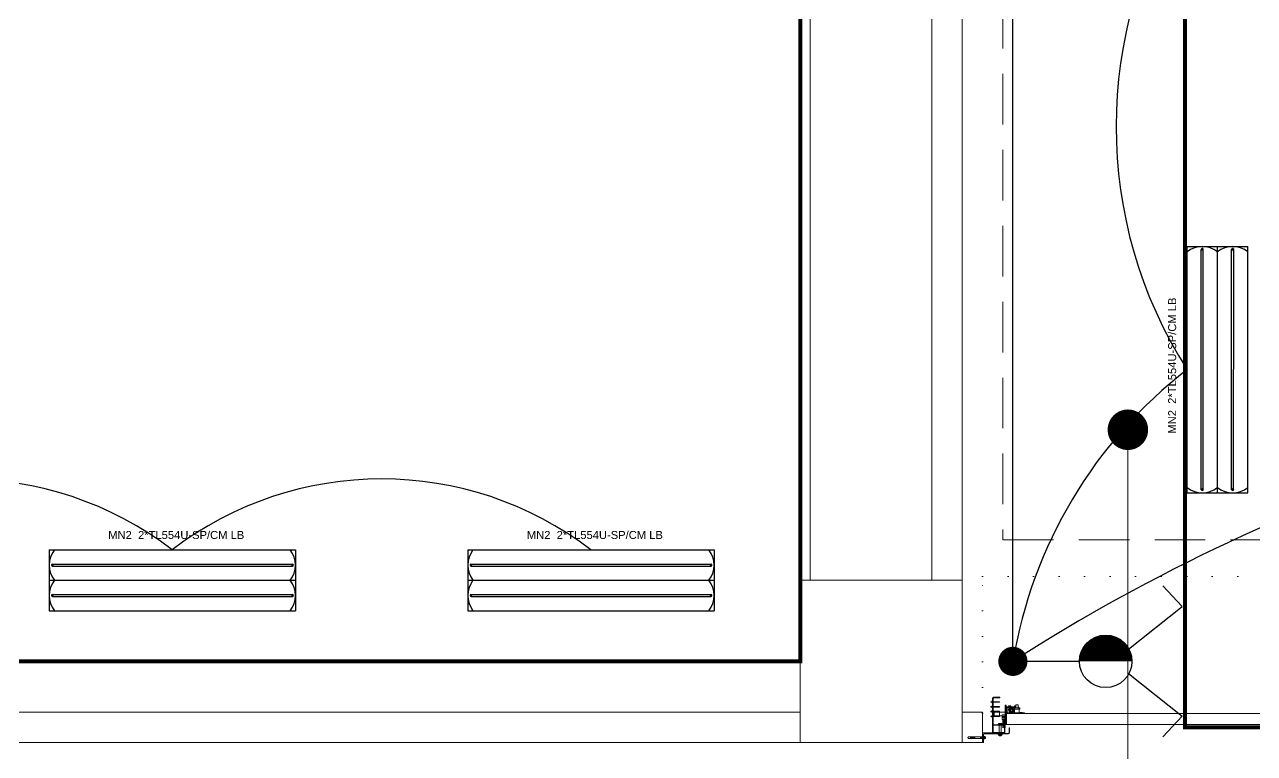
# Model space of a CAD drawing. Header units: metres. Extents: x -13316 to 152404, y -3899 to 30226.
# Drawn here: x 67177 to 67784, y 1115 to 1474 of the extents above; entities that cross this region are included whole.
import ezdxf
from ezdxf.xclip import XClip

# ---------------------------------------------------------------- set-up
doc = ezdxf.new("R2010")
doc.units = ezdxf.units.M
doc.header["$LTSCALE"] = 100
doc.header["$MEASUREMENT"] = 0
doc.header["$XCLIPFRAME"] = 0
doc.linetypes.add('DOT2', pattern=[0.125, 0, -0.125])
doc.linetypes.add('HIDDEN', pattern=[0.375, 0.25, -0.125])
doc.layers.get('0').update_dxf_attribs({"color": 9, "lineweight": 9})
for name, color, linetype, lineweight in [('00', 9, 'Continuous', 9), ('01', 9, 'Continuous', 9), ('05', 9, 'Continuous', 9), ('06D', 9, 'Continuous', 9), ('10', 9, 'Continuous', 9), ('20', 9, 'DOT2', 9), ('21_mahal200', 9, 'Continuous', 9), ('E-2x54 W SIVAÜSTÜ FLUORESAN YÜKSEK TAVAN ARMATÜRÜ', 7, 'Continuous', 30), ('E-KABLO', 7, 'Continuous', 30), ('E-KOMÜTATÖR ANAHTAR (ETANŞ)', 7, 'Continuous', 30)]:
    doc.layers.add(name, color=color, linetype=linetype, lineweight=lineweight)
doc.styles.add('Arial', font='arial.ttf', dxfattribs={"height": 2.5})
doc.styles.add('MuuM_TEXT-STANDART', font='ARIALN.TTF')
doc.dimstyles.new('MuuM_DIM200', dxfattribs={"dimscale": 20, "dimtxt": 2, "dimasz": 1, "dimexe": 1, "dimexo": 1, "dimgap": 1, "dimtad": 1, "dimdec": 1, "dimrnd": 0.5, "dimdsep": 46, "dimtxsty": 'MuuM_TEXT-STANDART', "dimblk": 'ARCHTICK', "dimcen": 0, "dimdle": 0.15, "dimclrd": 256, "dimclre": 256, "dimclrt": 256, "dimadec": 0, "dimazin": 0, "dimtfac": 5, "dimtdec": 1, "dimtix": 1, "dimtmove": 2, "dimatfit": 3, "dimldrblk": 'DOT', "dimfxl": 3, "dimfxlon": 1, "dimtolj": 1, "dimlwd": -1, "dimlwe": -1, "dimarcsym": 0})

# ---------------------------------------------------------------- blocks, each defined once
blk = doc.blocks.new('2x54 W SIVAÜSTÜ FLUORESAN YÜKSEK TAVAN ARMATÜRÜ')
at = {"layer": 'E-2x54 W SIVAÜSTÜ FLUORESAN YÜKSEK TAVAN ARMATÜRÜ', "color": 4}
for p, q in [((-60.8, 15), (-60.8, -15)), ((-60.8, 15), (60.8, 15)), ((60.8, 15), (60.8, 0)), ((-60, 0), (-15, 0)), ((15, 0), (60, 0)), ((60.8, 0), (60.8, -15)), ((-60.8, -15), (60.8, -15))]:
    blk.add_line(p, q, dxfattribs=at)
at = {"layer": 'E-2x54 W SIVAÜSTÜ FLUORESAN YÜKSEK TAVAN ARMATÜRÜ', "color": 7}
for p, q in [((-59.27, 8.01), (59.32, 8.01)), ((-59.16, 7.01), (59.44, 7)), ((-60.8, 0), (60.8, 0)), ((-59.27, -6.99), (59.32, -6.99)), ((-59.16, -7.99), (59.44, -8))]:
    blk.add_line(p, q, dxfattribs=at)
for centre in [(-59.23, 7.63), (-59.23, 7.33), (59.36, 7.63), (59.36, 7.33), (-59.23, -7.37), (-59.23, -7.67), (59.36, -7.37), (59.36, -7.67)]:
    blk.add_circle(centre, 0.11, dxfattribs=at)
for centre, radius, start, end in [((-48.66, 7.5), 12.14, 141.85995, 218.14005), ((48.66, 7.5), 12.14, 321.85995, 38.14005), ((-59.12, 7.51), 0.515, 106.86737, 266.76121), ((-59.32, 7.49), 0.519, 289.2244, 84.40418), ((59.47, 7.51), 0.515, 106.86737, 266.76121), ((59.27, 7.49), 0.519, 289.2244, 84.40418), ((-48.66, -7.5), 12.14, 141.85995, 218.14005), ((48.66, -7.5), 12.14, 321.85995, 38.14005), ((-59.12, -7.49), 0.515, 106.86737, 266.76121), ((-59.32, -7.51), 0.519, 289.2244, 84.40418), ((59.47, -7.49), 0.515, 106.86737, 266.76121), ((59.27, -7.51), 0.519, 289.2244, 84.40418)]:
    blk.add_arc(centre, radius, start, end, dxfattribs=at)
at = {"layer": 'E-2x54 W SIVAÜSTÜ FLUORESAN YÜKSEK TAVAN ARMATÜRÜ', "color": 7, "style": 'Arial'}
blk.add_text('MN2  2*TL554U-SP/CM LB', height=3.9508, dxfattribs=at).set_placement((-31.61, 20.4))
blk = doc.blocks.new('100_KOMÜTATÖR ANAHTAR (ETANŞ)')
at = {"layer": 'E-KOMÜTATÖR ANAHTAR (ETANŞ)', "color": 4}
for p, q in [((-1.695, 5.222), (-2.326, 4.622)), ((-0.372, 3.563), (-1.695, 5.222)), ((0.372, 3.563), (1.695, 5.222)), ((1.695, 5.222), (2.326, 4.622)), ((0, 2.053), (0, 0))]:
    blk.add_line(p, q, dxfattribs=at)
at = {"layer": 'E-KOMÜTATÖR ANAHTAR (ETANŞ)', "color": 4, "const_width": 0.81}
blk.add_lwpolyline([(0, 3.268, 0.414214), (-0.405, 2.863, 0.414214), (0, 2.458, 0.414214)], format="xyb", dxfattribs=at)
at = {"layer": 'E-KOMÜTATÖR ANAHTAR (ETANŞ)', "color": 4}
blk.add_circle((0, 2.863), 0.81, dxfattribs=at)
blk = doc.blocks.new('p-kolon_80x80')
blk.add_lwpolyline([(-40, -40), (40, -40), (40, 40), (-40, 40)], close=True)
blk = doc.blocks.new('1.bod.mimari.elk')
at = {"layer": '01'}
blk.add_blockref('p-kolon_80x80', (11280, -7790), dxfattribs=at)
blk = doc.blocks.new('p-işyeri')
at = {"color": 0, "const_width": 2}
blk.add_lwpolyline([(200, 0), (200, 700), (-200, 700), (-200, 0)], close=True, dxfattribs=at)
blk = doc.blocks.new('p-birim')
blk.add_lwpolyline([(0, 0), (1, 0), (1, 1), (0, 1)], close=True)
blk = doc.blocks.new('p-seksiyoonel kapı profil')
for p, q in [((-6.58, 4.13), (-6.82, 4.13)), ((-6.82, -13.02), (-6.82, 4.13)), ((-6.58, -13.02), (-6.58, 4.13)), ((-6.34, 4.37), (-6.34, 4.6)), ((-6.34, 4.6), (1.04, 4.6)), ((-6.34, 4.37), (1.04, 4.37)), ((-1.83, 1.61), (-1.83, -2.44)), ((-1.44, 1.27), (-1.8, 1.62)), ((-1.8, 1.62), (-1.8, -2.44)), ((-1.44, 1.27), (-1.44, -2.44)), ((-1.24, 1.18), (-1.24, -2.44)), ((-0.68, 1.62), (-1.04, 1.26)), ((-1.04, 1.26), (-1.04, -2.44)), ((-0.68, 1.62), (-0.68, -2.44)), ((-0.65, 1.61), (-0.65, -2.44)), ((0, 0), (33.85, 0)), ((0, 0), (0, 0)), ((1.04, 4.37), (1.04, 4.6)), ((1.27, 4.13), (1.51, 4.13)), ((1.27, 4.13), (1.27, 1.59)), ((1.51, 1.59), (1.27, 1.59)), ((1.51, 4.13), (1.51, 1.59)), ((-7.76, -4.16), (-7.76, -3.9)), ((-7.53, -3.9), (-7.76, -3.9)), ((-7.53, -4.16), (-7.76, -4.16)), ((-7.76, -4.19), (-7.76, -4.16)), ((-7.76, -4.19), (-7.08, -4.19)), ((-7.53, -3.9), (-6.84, -3.9)), ((-7.53, -4.16), (-7.53, -3.9)), ((-6.82, -4.16), (-7.53, -4.16)), ((-7.08, -3.39), (-6.84, -3.39)), ((-7.08, -3.63), (-7.08, -3.39)), ((-7.08, -3.63), (-7.08, -3.9)), ((-6.84, -3.63), (-7.08, -3.63)), ((-7.08, -4.16), (-7.08, -4.7)), ((-6.84, -4.7), (-7.08, -4.7)), ((-7.08, -5.76), (-6.84, -5.76)), ((-7.08, -5.99), (-7.08, -5.76)), ((-7.08, -5.99), (-7.08, -6.26)), ((-6.84, -5.99), (-7.08, -5.99)), ((-6.84, -3.63), (-6.84, -3.39)), ((-6.84, -3.63), (-6.84, -3.9)), ((-6.84, -4.7), (-6.84, -4.19)), ((-6.84, -5.99), (-6.84, -5.76)), ((-6.84, -5.99), (-6.84, -6.26)), ((-6.58, -3.93), (-3.51, -3.93)), ((-6.58, -4.16), (-3.51, -4.16)), ((-5.99, -4.68), (-6.04, -4.73)), ((-6.04, -5.53), (-6.04, -4.73)), ((-6.04, -5.67), (-6.04, -5.53)), ((-6.04, -5.67), (-5.99, -5.72)), ((-3.39, -4.25), (-5.99, -4.25)), ((-5.99, -6.14), (-5.99, -4.25)), ((-3.51, -3.93), (-3.51, -4.16)), ((-3.39, -6.14), (-3.39, -4.25)), ((-2.07, -4.37), (-3.39, -4.37)), ((-3.39, -6.03), (-0.6, -6.03)), ((-2.07, -2.52), (-2.07, -2.44)), ((-2.07, -2.44), (-0.59, -2.44)), ((-2.07, -2.52), (-0.59, -2.52)), ((-2.07, -4.85), (-2.07, -2.52)), ((-2.07, -4.85), (-0.59, -4.85)), ((-1.7, -3.58), (-1.71, -3.72)), ((-1.71, -3.64), (-1.68, -3.77)), ((-1.71, -3.72), (-1.68, -3.85)), ((-1.65, -3.45), (-1.7, -3.58)), ((-1.68, -3.77), (-1.61, -3.89)), ((-1.68, -3.85), (-1.61, -3.97)), ((-1.56, -3.34), (-1.65, -3.45)), ((-1.65, -3.84), (-1.44, -3.63)), ((-1.61, -3.89), (-1.51, -3.98)), ((-1.61, -3.97), (-1.51, -4.07)), ((-1.45, -3.26), (-1.56, -3.34)), ((-1.51, -3.98), (-1.38, -4.04)), ((-1.51, -4.07), (-1.38, -4.13)), ((-1.31, -3.22), (-1.45, -3.26)), ((-1.44, -3.26), (-1.44, -3.63)), ((-1.38, -4.04), (-1.24, -4.07)), ((-1.38, -4.13), (-1.24, -4.15)), ((-1.17, -3.22), (-1.31, -3.22)), ((-1.24, -3.22), (-1.24, -3.55)), ((-1.24, -4.07), (-1.1, -4.04)), ((-1.24, -4.15), (-1.1, -4.13)), ((-1.04, -3.26), (-1.17, -3.22)), ((-1.1, -4.04), (-0.97, -3.98)), ((-1.1, -4.13), (-0.97, -4.07)), ((-1.04, -3.26), (-1.04, -3.63)), ((-0.92, -3.34), (-1.04, -3.26)), ((-1.04, -3.63), (-0.83, -3.83)), ((-0.97, -3.98), (-0.87, -3.89)), ((-0.97, -4.07), (-0.87, -3.97)), ((-0.83, -3.45), (-0.92, -3.34)), ((-0.87, -3.89), (-0.8, -3.77)), ((-0.87, -3.97), (-0.8, -3.85)), ((-0.78, -3.58), (-0.83, -3.45)), ((-0.8, -3.77), (-0.77, -3.64)), ((-0.8, -3.85), (-0.77, -3.72)), ((-0.77, -3.72), (-0.78, -3.58)), ((-0.59, -0.62), (-0.65, -0.68)), ((-0.65, -1.69), (-0.59, -1.74)), ((-0.6, -5.77), (-0.6, -4.85)), ((-0.6, -6.03), (-0.6, -5.77)), ((-0.6, -5.79), (-0.59, -5.79)), ((-0.12, 0), (-0.59, 0)), ((-0.59, -2.01), (-0.59, 0)), ((-0.59, -2.01), (-0.12, -2.01)), ((-0.59, -2.01), (-0.59, -2.44)), ((-0.59, -2.44), (-0.59, -2.5)), ((-0.59, -2.44), (-0.12, -2.44)), ((-0.59, -2.52), (-0.59, -2.5)), ((-0.59, -2.5), (-0.21, -2.5)), ((-0.59, -3.19), (-0.59, -2.52)), ((-0.59, -4.85), (-0.59, -3.19)), ((-0.59, -3.19), (-0.47, -3.19)), ((-0.59, -4.85), (-0.47, -4.85)), ((-0.59, -4.85), (-0.59, -5.32)), ((-0.12, -5.32), (-0.59, -5.32)), ((-0.59, -9.63), (-0.59, -5.32)), ((-0.47, -3.19), (-0.41, -3.16)), ((-0.47, -4.85), (-0.47, -3.19)), ((-0.4, -4.84), (-0.47, -4.85)), ((-0.41, -3.16), (-0.35, -3.07)), ((-0.34, -4.84), (-0.4, -4.84)), ((-0.35, -3.07), (-0.3, -2.93)), ((-0.28, -4.83), (-0.34, -4.84)), ((-0.3, -2.93), (-0.25, -2.74)), ((-0.22, -4.83), (-0.28, -4.83)), ((-0.25, -2.74), (-0.21, -2.5)), ((-0.18, -4.82), (-0.22, -4.83)), ((-0.21, -2.5), (-0.17, -2.49)), ((-0.15, -4.81), (-0.18, -4.82)), ((-0.17, -2.49), (-0.14, -2.48)), ((-0.12, -4.8), (-0.15, -4.81)), ((-0.12, -5.79), (-0.15, -5.79)), ((-0.15, -5.82), (0.36, -5.82)), ((-0.14, -2.48), (-0.12, -2.46)), ((-0.12, -0.24), (-0.12, 0)), ((-0.12, -0.24), (0, -0.24)), ((-0.12, -5.32), (-0.12, -0.24)), ((-0.12, -2.46), (-0.12, -2.45)), ((-0.12, -4.78), (-0.12, -4.8)), ((-0.12, -5.32), (0, -5.32)), ((-0.12, -5.79), (-0.12, -5.32)), ((0.13, -5.79), (-0.12, -5.79)), ((0.36, -5.85), (-0.12, -5.85)), ((-0.12, -9.63), (-0.12, -5.85)), ((33.85, 0), (0, 0)), ((0, 0), (0, -0.36)), ((0, -0.36), (0, -0.52)), ((0, -0.52), (0, -0.58)), ((0, -0.58), (0, -0.6)), ((0, -0.6), (0, -0.87)), ((0, -0.87), (0, -0.89)), ((0, -0.89), (0, -0.95)), ((0, -0.95), (0, -1.53)), ((0, -1.53), (0, -1.64)), ((0, -1.64), (0, -2.06)), ((0, -2.06), (0, -2.19)), ((0, -2.19), (0, -2.29)), ((0, -2.29), (0, -2.71)), ((0, -2.71), (0, -3.13)), ((0, -3.13), (0, -3.23)), ((0, -3.23), (0, -3.36)), ((0, -3.36), (0, -4.47)), ((0, -4.47), (0, -4.53)), ((0, -4.53), (0, -4.55)), ((0, -4.55), (0, -4.81)), ((0, -4.81), (0, -4.83)), ((0, -4.83), (0, -4.89)), ((0, -4.89), (0, -5.06)), ((0, -5.06), (0, -5.41)), ((0, -5.41), (33.85, -5.41)), ((0.07, -5.85), (0.07, -5.9)), ((0.07, -5.9), (0.36, -5.9)), ((0.36, -5.92), (0.09, -5.92)), ((0.13, -5.79), (0.13, -5.41)), ((0.29, -5.79), (0.13, -5.79)), ((0.13, -5.79), (0.16, -5.79)), ((0.31, -5.79), (0.31, -5.41)), ((0.32, -5.79), (0.36, -5.79)), ((0.36, -5.79), (0.36, -5.41)), ((0.36, -8.39), (0.36, -5.79)), ((0.36, -5.79), (0.4, -5.79)), ((0.38, -5.41), (0.38, -5.46)), ((0.38, -5.46), (0.39, -5.53)), ((0.39, -5.53), (0.39, -5.61)), ((0.39, -5.61), (0.4, -5.7)), ((0.4, -5.7), (0.4, -5.79)), ((0.4, -8.39), (0.4, -5.79)), ((3.93, -5.79), (0.4, -5.79)), ((1.92, -5.98), (1.74, -6.09)), ((1.83, -6.16), (2.02, -6.05)), ((1.86, -6.16), (2.05, -6.05)), ((2.12, -5.91), (1.92, -5.98)), ((2.02, -6.05), (2.23, -5.99)), ((2.38, -5.94), (2.03, -6.18)), ((2.05, -6.05), (2.26, -5.99)), ((2.11, -6.18), (2.45, -5.94)), ((2.33, -5.87), (2.12, -5.91)), ((2.23, -5.99), (2.29, -5.98)), ((2.26, -5.99), (2.29, -5.98)), ((2.44, -5.86), (2.33, -5.87)), ((2.45, -5.94), (2.38, -5.94)), ((2.53, -5.87), (2.44, -5.86)), ((2.45, -5.94), (2.71, -6.05)), ((2.74, -5.9), (2.53, -5.87)), ((2.55, -5.97), (2.7, -5.99)), ((2.7, -5.99), (2.91, -6.05)), ((2.71, -6.05), (2.98, -6.18)), ((2.95, -5.97), (2.74, -5.9)), ((2.91, -6.05), (3.1, -6.16)), ((3.13, -6.08), (2.95, -5.97)), ((3.91, -5.46), (3.91, -5.41)), ((3.92, -5.53), (3.91, -5.46)), ((3.92, -5.61), (3.92, -5.53)), ((3.93, -5.7), (3.92, -5.61)), ((3.93, -5.79), (3.93, -5.7)), ((3.93, -8.39), (3.93, -5.79)), ((3.93, -5.79), (4.01, -5.79)), ((3.97, -5.79), (3.97, -7.56)), ((4.01, -5.79), (4.01, -5.41)), ((8.86, -5.79), (4.01, -5.79)), ((6.33, -7.56), (6.33, -5.79)), ((6.58, -5.82), (8.07, -5.82)), ((8.04, -5.85), (6.61, -5.85)), ((6.81, -5.85), (6.81, -5.9)), ((6.81, -5.9), (7.84, -5.9)), ((7.82, -5.92), (6.82, -5.92)), ((7.84, -5.9), (7.84, -5.85)), ((8.86, -5.79), (8.86, -5.41)), ((-7.76, -6.53), (-7.76, -6.26)), ((-7.53, -6.26), (-7.76, -6.26)), ((-7.53, -6.53), (-7.76, -6.53)), ((-7.76, -6.56), (-7.76, -6.53)), ((-7.76, -6.56), (-7.08, -6.56)), ((-7.76, -8.89), (-7.76, -8.62)), ((-7.53, -8.62), (-7.76, -8.62)), ((-7.53, -8.89), (-7.76, -8.89)), ((-7.76, -8.92), (-7.76, -8.89)), ((-7.76, -8.92), (-7.08, -8.92)), ((-7.76, -11.25), (-7.76, -10.99)), ((-7.53, -10.99), (-7.76, -10.99)), ((-7.53, -11.25), (-7.76, -11.25)), ((-7.76, -11.28), (-7.76, -11.25)), ((-7.76, -11.28), (-7.08, -11.28)), ((-7.53, -6.26), (-6.84, -6.26)), ((-7.53, -6.53), (-7.53, -6.26)), ((-6.82, -6.53), (-7.53, -6.53)), ((-7.53, -8.62), (-6.84, -8.62)), ((-7.53, -8.89), (-7.53, -8.62)), ((-6.82, -8.89), (-7.53, -8.89)), ((-7.53, -10.99), (-6.84, -10.99)), ((-7.53, -11.25), (-7.53, -10.99)), ((-6.82, -11.25), (-7.53, -11.25)), ((-7.08, -6.53), (-7.08, -7.06)), ((-6.84, -7.06), (-7.08, -7.06)), ((-7.08, -8.12), (-6.84, -8.12)), ((-7.08, -8.35), (-7.08, -8.12)), ((-7.08, -8.35), (-7.08, -8.62)), ((-6.84, -8.35), (-7.08, -8.35)), ((-7.08, -8.89), (-7.08, -9.42)), ((-6.84, -9.42), (-7.08, -9.42)), ((-7.08, -10.48), (-6.84, -10.48)), ((-7.08, -10.71), (-7.08, -10.48)), ((-7.08, -10.71), (-7.08, -10.99)), ((-6.84, -10.71), (-7.08, -10.71)), ((-7.08, -11.25), (-7.08, -11.79)), ((-6.84, -11.79), (-7.08, -11.79)), ((-6.84, -7.06), (-6.84, -6.56)), ((-6.84, -8.35), (-6.84, -8.12)), ((-6.84, -8.35), (-6.84, -8.62)), ((-6.84, -9.42), (-6.84, -8.92)), ((-6.84, -10.71), (-6.84, -10.48)), ((-6.84, -10.71), (-6.84, -10.99)), ((-6.84, -11.79), (-6.84, -11.28)), ((-6.58, -6.29), (-3.51, -6.29)), ((-6.58, -6.53), (-3.51, -6.53)), ((-6.58, -8.65), (-3.51, -8.65)), ((-6.58, -8.89), (-3.51, -8.89)), ((-6.58, -11.01), (-3.51, -11.01)), ((-6.58, -11.25), (-3.51, -11.25)), ((-5.99, -6.14), (-3.39, -6.14)), ((-3.51, -6.29), (-3.51, -6.53)), ((-3.51, -8.65), (-3.51, -8.89)), ((-3.51, -11.01), (-3.51, -11.25)), ((-0.12, -9.63), (-0.59, -9.63)), ((0.36, -6.59), (0.1, -6.59)), ((0.1, -7.59), (0.36, -7.59)), ((0.14, -8.74), (0.14, -8.27)), ((0.36, -8.27), (0.14, -8.27)), ((2.18, -8.74), (0.14, -8.74)), ((0.36, -8.39), (0.4, -8.39)), ((3.93, -8.39), (0.4, -8.39)), ((0.96, -7.09), (0.94, -7.09)), ((0.95, -7.13), (0.95, -7.21)), ((0.95, -7.21), (0.99, -7.42)), ((0.99, -7.42), (1.06, -7.62)), ((1.06, -7.62), (1.17, -7.8)), ((1.07, -9.19), (1.07, -8.74)), ((1.07, -9.19), (1.12, -9.19)), ((1.12, -9.19), (1.11, -9.19)), ((1.11, -9.19), (1.11, -9.22)), ((1.18, -9.22), (1.11, -9.22)), ((1.18, -9.22), (1.12, -9.19)), ((1.12, -9.19), (1.16, -9.19)), ((1.16, -9.19), (1.16, -8.74)), ((1.16, -9.19), (1.42, -9.19)), ((1.17, -7.8), (1.31, -7.96)), ((1.2, -9.22), (1.18, -9.22)), ((1.41, -9.19), (1.2, -9.22)), ((1.65, -9.22), (1.2, -9.22)), ((1.26, -6.78), (1.23, -6.99)), ((1.23, -6.99), (1.23, -7.21)), ((1.23, -7.21), (1.27, -7.42)), ((1.33, -6.58), (1.26, -6.78)), ((1.27, -7.42), (1.34, -7.62)), ((1.31, -7.96), (1.47, -8.1)), ((1.44, -6.39), (1.33, -6.58)), ((1.33, -7.09), (1.36, -6.87)), ((1.36, -7.31), (1.33, -7.09)), ((1.34, -7.62), (1.45, -7.8)), ((1.36, -6.87), (1.42, -6.66)), ((1.42, -7.52), (1.36, -7.31)), ((1.37, -7.09), (1.39, -6.87)), ((1.39, -7.31), (1.37, -7.09)), ((1.39, -6.87), (1.43, -6.71)), ((1.45, -7.52), (1.39, -7.31)), ((1.42, -9.19), (1.41, -9.19)), ((1.42, -6.66), (1.43, -6.64)), ((1.52, -7.71), (1.42, -7.52)), ((1.42, -9.19), (1.67, -9.19)), ((1.65, -9.22), (1.42, -9.19)), ((1.57, -6.23), (1.44, -6.39)), ((1.56, -6.52), (1.44, -6.61)), ((1.44, -6.61), (1.46, -6.89)), ((1.51, -6.61), (1.44, -6.61)), ((1.45, -6.58), (1.52, -6.47)), ((1.53, -7.67), (1.45, -7.52)), ((1.45, -7.8), (1.59, -7.96)), ((1.46, -6.89), (1.49, -7.18)), ((1.47, -8.1), (1.66, -8.21)), ((1.49, -7.18), (1.49, -7.22)), ((1.49, -7.22), (1.52, -7.49)), ((1.5, -6.55), (1.55, -6.47)), ((1.51, -6.61), (1.63, -6.52)), ((1.54, -6.87), (1.51, -6.61)), ((1.52, -6.47), (1.66, -6.3)), ((1.52, -7.49), (1.55, -7.76)), ((1.54, -7.74), (1.52, -7.71)), ((1.57, -7.14), (1.54, -6.87)), ((1.55, -6.47), (1.69, -6.3)), ((1.62, -7.76), (1.55, -7.76)), ((1.55, -7.76), (1.8, -7.88)), ((1.9, -6.27), (1.56, -6.52)), ((1.74, -6.09), (1.57, -6.23)), ((1.57, -7.05), (1.58, -6.92)), ((1.57, -7.18), (1.57, -7.05)), ((1.57, -7.18), (1.57, -7.14)), ((1.6, -7.48), (1.57, -7.18)), ((1.59, -7.31), (1.57, -7.18)), ((1.66, -7.88), (1.57, -7.78)), ((1.58, -6.92), (1.61, -6.79)), ((1.63, -7.44), (1.59, -7.31)), ((1.59, -7.96), (1.75, -8.1)), ((1.62, -7.76), (1.6, -7.48)), ((1.61, -6.79), (1.66, -6.67)), ((1.87, -7.87), (1.62, -7.76)), ((1.63, -6.52), (1.99, -6.27)), ((1.68, -7.56), (1.63, -7.44)), ((1.69, -7.88), (1.63, -7.81)), ((1.68, -9.22), (1.65, -9.22)), ((1.66, -6.3), (1.83, -6.16)), ((1.66, -6.67), (1.72, -6.56)), ((1.83, -8.02), (1.66, -7.88)), ((1.66, -8.21), (1.86, -8.28)), ((1.67, -9.19), (1.67, -8.74)), ((1.67, -9.19), (1.88, -9.19)), ((1.75, -7.67), (1.68, -7.56)), ((1.88, -9.19), (1.68, -9.22)), ((2.05, -9.22), (1.68, -9.22)), ((1.69, -6.3), (1.86, -6.16)), ((1.86, -8.02), (1.69, -7.88)), ((1.72, -6.56), (1.8, -6.45)), ((1.83, -7.77), (1.75, -7.67)), ((1.75, -8.1), (1.94, -8.21)), ((1.8, -6.45), (1.89, -6.35)), ((1.8, -7.88), (2.07, -8)), ((1.93, -7.86), (1.83, -7.77)), ((2.03, -8.13), (1.83, -8.02)), ((2.06, -8.13), (1.86, -8.02)), ((1.86, -8.28), (2.07, -8.31)), ((2.11, -7.99), (1.87, -7.87)), ((2.09, -9.19), (1.88, -9.19)), ((1.88, -9.19), (1.88, -9.19)), ((2.05, -9.22), (1.88, -9.19)), ((1.89, -6.35), (1.99, -6.27)), ((2.03, -6.18), (1.9, -6.27)), ((2.03, -7.94), (1.93, -7.86)), ((1.94, -8.21), (2.14, -8.28)), ((1.98, -7.05), (2.01, -6.89)), ((1.99, -7.21), (1.98, -7.05)), ((1.99, -6.27), (2.11, -6.18)), ((1.99, -6.27), (2.1, -6.2)), ((2.04, -7.36), (1.99, -7.21)), ((2.01, -6.89), (2.08, -6.75)), ((2.07, -6.91), (2.03, -7.05)), ((2.03, -7.05), (2.05, -7.2)), ((2.15, -8), (2.03, -7.94)), ((2.24, -8.19), (2.03, -8.13)), ((2.14, -7.49), (2.04, -7.36)), ((2.05, -7.2), (2.1, -7.34)), ((2.05, -9.2), (2.06, -9.22)), ((2.06, -9.22), (2.05, -9.22)), ((2.27, -8.19), (2.06, -8.13)), ((2.14, -6.78), (2.07, -6.91)), ((2.07, -8), (2.1, -8.02)), ((2.07, -8.31), (2.16, -8.31)), ((2.08, -6.75), (2.19, -6.63)), ((2.09, -9.19), (2.09, -8.74)), ((2.1, -6.2), (2.22, -6.15)), ((2.1, -7.34), (2.19, -7.46)), ((2.1, -8.02), (2.35, -8.13)), ((2.15, -8), (2.11, -7.99)), ((2.25, -6.67), (2.14, -6.78)), ((2.26, -7.6), (2.14, -7.49)), ((2.14, -8.28), (2.35, -8.31)), ((2.41, -8.13), (2.15, -8)), ((2.27, -8.05), (2.15, -8)), ((2.18, -8.74), (2.18, -8.39)), ((4.56, -8.74), (2.18, -8.74)), ((2.19, -6.63), (2.33, -6.55)), ((2.19, -7.46), (2.32, -7.54)), ((2.22, -6.15), (2.34, -6.11)), ((2.45, -8.21), (2.24, -8.19)), ((2.39, -6.61), (2.25, -6.67)), ((2.53, -6.59), (2.26, -6.59)), ((2.26, -7.59), (2.53, -7.59)), ((2.41, -7.66), (2.26, -7.6)), ((2.4, -8.08), (2.27, -8.05)), ((2.48, -8.21), (2.27, -8.19)), ((2.32, -7.54), (2.46, -7.59)), ((2.33, -6.55), (2.48, -6.5)), ((2.34, -6.11), (2.47, -6.09)), ((2.35, -8.13), (2.6, -8.24)), ((2.35, -8.31), (2.56, -8.31)), ((2.53, -6.59), (2.39, -6.61)), ((2.53, -8.09), (2.4, -8.08)), ((2.57, -7.68), (2.41, -7.66)), ((2.67, -8.24), (2.41, -8.13)), ((2.45, -8.21), (2.48, -8.21)), ((2.46, -7.59), (2.61, -7.59)), ((2.47, -6.09), (2.6, -6.09)), ((2.48, -6.5), (2.64, -6.5)), ((2.49, -6.5), (2.54, -6.51)), ((2.53, -7.67), (2.49, -7.68)), ((2.52, -6.5), (2.61, -6.51)), ((2.52, -6.5), (2.56, -6.5)), ((2.64, -7.66), (2.52, -7.68)), ((2.6, -7.67), (2.52, -7.68)), ((2.7, -6.59), (2.53, -6.59)), ((2.68, -6.61), (2.53, -6.59)), ((2.53, -7.59), (2.7, -7.59)), ((2.68, -7.62), (2.53, -7.67)), ((2.66, -8.09), (2.53, -8.09)), ((2.54, -6.51), (2.69, -6.57)), ((2.56, -6.5), (2.72, -6.55)), ((2.56, -8.31), (2.67, -8.29)), ((2.73, -7.66), (2.57, -7.68)), ((2.6, -6.09), (2.73, -6.1)), ((2.75, -7.62), (2.6, -7.67)), ((2.67, -8.24), (2.6, -8.24)), ((2.61, -6.51), (2.76, -6.57)), ((2.61, -7.59), (2.75, -7.54)), ((2.64, -6.5), (2.8, -6.55)), ((2.79, -7.59), (2.64, -7.66)), ((2.79, -8.07), (2.66, -8.09)), ((2.73, -6.63), (2.67, -6.56)), ((2.67, -7.62), (2.73, -7.55)), ((2.79, -8.16), (2.67, -8.24)), ((2.82, -6.67), (2.68, -6.61)), ((2.82, -7.52), (2.68, -7.62)), ((2.69, -6.57), (2.82, -6.66)), ((2.72, -8.28), (2.71, -8.28)), ((2.72, -6.55), (2.85, -6.63)), ((2.92, -8.22), (2.72, -8.28)), ((2.73, -6.1), (2.86, -6.13)), ((2.87, -7.59), (2.73, -7.66)), ((2.75, -7.54), (2.87, -7.46)), ((2.88, -7.52), (2.75, -7.62)), ((2.76, -6.57), (2.89, -6.66)), ((2.8, -6.66), (2.76, -6.61)), ((2.76, -7.57), (2.79, -7.53)), ((2.91, -8.13), (2.77, -8.17)), ((2.91, -7.49), (2.79, -7.59)), ((2.79, -7.53), (2.8, -7.52)), ((3.15, -7.91), (2.79, -8.16)), ((2.91, -8.03), (2.79, -8.07)), ((2.8, -6.55), (2.94, -6.63)), ((2.82, -6.66), (2.89, -6.73)), ((2.92, -6.78), (2.82, -6.67)), ((2.89, -7.45), (2.82, -7.52)), ((2.85, -6.63), (2.96, -6.75)), ((2.86, -6.13), (2.98, -6.18)), ((2.87, -7.46), (2.97, -7.34)), ((3, -7.49), (2.87, -7.59)), ((2.98, -7.4), (2.88, -7.52)), ((2.89, -6.66), (2.99, -6.79)), ((3.01, -7.36), (2.91, -7.49)), ((3.03, -7.98), (2.91, -8.03)), ((3.11, -8.02), (2.91, -8.13)), ((3, -6.91), (2.92, -6.78)), ((3.26, -8), (2.92, -8.22)), ((2.94, -6.63), (3.05, -6.75)), ((2.96, -6.75), (3.04, -6.89)), ((2.97, -7.34), (3.02, -7.2)), ((2.98, -6.18), (3.1, -6.24)), ((2.98, -6.18), (3.02, -6.19)), ((3.05, -7.25), (2.98, -7.4)), ((2.99, -6.79), (3.05, -6.93)), ((3.03, -7.05), (3, -6.91)), ((3.09, -7.36), (3, -7.49)), ((3.06, -7.21), (3.01, -7.36)), ((3.02, -6.19), (3.26, -6.31)), ((3.02, -7.2), (3.03, -7.05)), ((3.15, -7.91), (3.03, -7.98)), ((3.04, -6.89), (3.07, -7.05)), ((3.05, -6.75), (3.12, -6.89)), ((3.05, -6.93), (3.07, -7.09)), ((3.07, -7.09), (3.05, -7.25)), ((3.07, -7.05), (3.06, -7.21)), ((3.14, -7.21), (3.09, -7.36)), ((3.1, -6.16), (3.27, -6.29)), ((3.1, -6.24), (3.2, -6.32)), ((3.27, -7.88), (3.11, -8.02)), ((3.12, -6.89), (3.15, -7.05)), ((3.24, -6.17), (3.13, -6.08)), ((3.15, -7.05), (3.14, -7.21)), ((3.27, -7.82), (3.15, -7.91)), ((3.25, -7.83), (3.15, -7.91)), ((3.2, -6.32), (3.3, -6.41)), ((3.25, -6.18), (3.41, -6.37)), ((3.34, -7.73), (3.25, -7.83)), ((3.26, -6.31), (3.5, -6.42)), ((3.51, -7.68), (3.26, -8)), ((3.61, -7.57), (3.27, -7.82)), ((3.38, -7.77), (3.27, -7.88)), ((3.3, -6.41), (3.38, -6.51)), ((3.41, -7.62), (3.34, -7.73)), ((3.38, -6.51), (3.45, -6.62)), ((3.48, -7.51), (3.41, -7.62)), ((3.45, -6.62), (3.5, -6.74)), ((3.52, -7.38), (3.48, -7.51)), ((3.5, -6.42), (3.53, -6.7)), ((3.5, -6.74), (3.54, -6.87)), ((3.51, -6.51), (3.64, -6.88)), ((3.53, -7.63), (3.51, -7.68)), ((3.55, -7.26), (3.52, -7.38)), ((3.53, -6.7), (3.56, -7)), ((3.54, -6.72), (3.58, -6.87)), ((3.54, -6.87), (3.56, -7)), ((3.57, -7.13), (3.55, -7.26)), ((3.56, -7), (3.57, -7.13)), ((3.56, -7), (3.57, -7.04)), ((3.57, -7.04), (3.59, -7.3)), ((3.58, -6.87), (3.6, -7.09)), ((3.6, -7.09), (3.59, -7.24)), ((3.59, -7.3), (3.61, -7.57)), ((3.65, -7.29), (3.6, -7.43)), ((3.64, -6.88), (3.65, -7.29)), ((3.9, -9.19), (3.9, -8.74)), ((3.9, -9.19), (4, -9.19)), ((3.93, -7.56), (6.14, -7.56)), ((3.93, -8.27), (6.14, -8.27)), ((4, -9.19), (3.94, -9.22)), ((4.12, -9.22), (3.94, -9.22)), ((4.12, -9.22), (4, -9.19)), ((4, -9.19), (4.1, -9.19)), ((4, -9.19), (4, -9.19)), ((4.1, -9.19), (4.1, -8.74)), ((4.1, -9.19), (4.37, -9.19)), ((4.14, -9.22), (4.12, -9.22)), ((4.37, -9.19), (4.14, -9.22)), ((4.56, -9.22), (4.14, -9.22)), ((4.37, -9.19), (4.56, -9.19)), ((4.37, -9.19), (4.37, -9.19)), ((4.56, -9.21), (4.37, -9.19)), ((4.56, -8.27), (4.56, -9.69)), ((5.74, -9.69), (4.56, -9.69)), ((5.74, -9.69), (5.74, -8.27)), ((5.88, -8.74), (5.74, -8.74)), ((5.88, -8.74), (5.88, -8.27)), ((6.14, -7.56), (6.14, -8.27)), ((6.14, -7.56), (6.63, -7.56)), ((6.14, -8.27), (6.63, -8.27)), ((6.63, -7.56), (6.63, -8.27)), ((-6.58, -13.02), (-6.82, -13.02)), ((-6.82, -13.02), (-6.82, -13.03)), ((-6.34, -13.26), (-6.34, -13.5)), ((-3.27, -13.26), (-6.34, -13.26)), ((-3.27, -13.5), (-6.34, -13.5)), ((-6.34, -13.5), (-5.67, -13.5)), ((-6.34, -13.5), (-6.34, -13.5)), ((-5.67, -13.5), (-5.49, -13.5)), ((-5.67, -13.5), (-5.67, -13.5)), ((-5.49, -13.5), (-5.49, -13.5)), ((-3.27, -13.26), (-3.27, -13.5))]:
    blk.add_line(p, q)
for centre, radius, start, end in [((-6.34, 4.13), 0.473, 90, 180), ((-6.34, 4.13), 0.236, 90, 180), ((-1.24, 1.47), 0.295, 225, 269.1856), ((-1.24, 1.47), 0.295, 270.37106, 314.37643), ((1.04, 4.13), 0.473, 0, 90), ((1.04, 4.13), 0.236, 0, 90), ((-6.81, -3.9), 0.0295, 180, 258.46304), ((-6.81, -4.19), 0.0295, 101.53696, 180), ((-1.24, -3.84), 0.295, 90.8144, 135), ((-1.24, -3.84), 0.295, 45.62357, 89.62894), ((-0.12, -5.32), 0.472, 180, 270), ((-0.12, -5.82), 0.0295, 180, 270), ((0.09, -5.9), 0.0177, 180, 270), ((6.61, -5.82), 0.0295, 180, 270), ((6.82, -5.9), 0.0177, 180, 270), ((7.82, -5.9), 0.0177, 270, 0), ((8.04, -5.82), 0.0295, 270, 0), ((-6.81, -6.26), 0.0295, 180, 258.46304), ((-6.81, -6.56), 0.0295, 101.53696, 180), ((-6.81, -8.62), 0.0295, 180, 258.46304), ((-6.81, -8.92), 0.0295, 101.53696, 180), ((-6.81, -10.99), 0.0295, 180, 258.46304), ((-6.81, -11.28), 0.0295, 101.53696, 180), ((0.1, -7.09), 0.502, 90, 116.35109), ((0.1, -7.09), 0.502, 243.64891, 270), ((-6.34, -13.02), 0.473, 180, 270), ((-6.34, -13.03), 0.473, 180, 270), ((-6.34, -13.02), 0.236, 180, 270)]:
    blk.add_arc(centre, radius, start, end)
blk = doc.blocks.new('çelik dübel')
at = {"layer": '10', "linetype": 'HIDDEN', "ltscale": 7}
for p, q in [((-87.2, -2), (-85, 2)), ((-85, -6), (-85, 2)), ((-68, 2), (-85, 2)), ((-75, -6), (-75, 2)), ((-70, -6), (-70, 2)), ((-68, 3), (-58, 2)), ((-68, -7), (-68, 3)), ((-58, -6), (-58, 2)), ((-8.5, 2), (-58, 2)), ((-53, 1.5), (-58, 1.5)), ((-53, -6), (-53, 2)), ((-25, -6), (-25, 2)), ((-25, -6), (-23.9, 2)), ((-23, -6), (-21.9, 2)), ((-21, -6), (-19.9, 2)), ((-19, -6), (-17.9, 2)), ((-17, -6), (-15.9, 2)), ((-85, -6), (-87.2, -2)), ((-68, -6), (-85, -6)), ((-68, -7), (-58, -6)), ((-53, -5.5), (-58, -5.5)), ((-8.5, -6), (-58, -6))]:
    blk.add_line(p, q, dxfattribs=at)
at = {"layer": '10', "linetype": 'Continuous'}
for p, q in [((-15, -6), (-13.9, 2)), ((-13, -6), (-11.9, 2)), ((-11, -6), (-10, 1.1)), ((-10, -9), (-10, 5)), ((-9, 5), (-10, 5)), ((-9, -9), (-9, 5)), ((-8.5, 2), (-8.5, 3)), ((-8.5, -4), (-8.5, 0)), ((-5, 4), (-7.5, 4)), ((-5, 1), (-7.5, 1)), ((-4, 2), (-4, 3)), ((-1, 2), (-4, 2)), ((-4, -4), (-4, 0)), ((-3, -6), (-1.9, 2)), ((-1, -6), (0, 1.1)), ((0, -5), (0, 1)), ((-9, -9), (-10, -9)), ((-8.5, -6), (-8.5, -7)), ((-5, -5), (-7.5, -5)), ((-5, -8), (-7.5, -8)), ((-4, -6), (-4, -7)), ((-1, -6), (-4, -6))]:
    blk.add_line(p, q, dxfattribs=at)
at = {"layer": '10', "color": 4}
for p, q in [((-10, 3), (-10, 5)), ((-10, -7), (-10, -9.1))]:
    blk.add_line(p, q, dxfattribs=at)
at = {"layer": '10', "linetype": 'HIDDEN'}
for points in [[(-68, 0.6), (-67.4, 0.4), (-67, 0.1), (-66.6, -0.3), (-66.2, -0.8), (-65.9, -1.3), (-65.7, -1.9), (-65.4, -2.3), (-65.2, -2.8), (-65, -3.1), (-64.8, -3.3), (-64.6, -3.5), (-64.4, -3.6), (-64.2, -3.5), (-63.9, -3.5), (-63.7, -3.3), (-63.5, -3.1), (-63.2, -2.9), (-62.9, -2.6), (-62.7, -2.3), (-62.4, -2), (-62.1, -1.7), (-61.9, -1.4), (-61.6, -1.1), (-61.4, -0.9), (-61.2, -0.7), (-61, -0.6), (-60.8, -0.5), (-60.6, -0.5), (-60.4, -0.5), (-60.3, -0.7), (-60.1, -0.9), (-59.9, -1.1), (-59.8, -1.5), (-59.6, -1.9), (-59.4, -2.3), (-59.2, -2.7), (-58.9, -3), (-58.7, -3.3), (-58.4, -3.5), (-58, -3.5)], [(-68, -0.5), (-68, -0.5), (-67.9, -0.5), (-67.9, -0.5), (-67.8, -0.5), (-67.8, -0.6), (-67.7, -0.6), (-67.7, -0.6), (-67.6, -0.7), (-67.6, -0.7), (-67.6, -0.8), (-67.5, -0.8), (-67.5, -0.8), (-67.5, -0.9), (-67.4, -0.9), (-67.4, -0.9), (-67.3, -1), (-67.3, -1), (-67.3, -1.1), (-67.2, -1.1), (-67.2, -1.2), (-67.2, -1.2), (-67.1, -1.3), (-67.1, -1.3), (-67.1, -1.4), (-67, -1.4), (-67, -1.5), (-67, -1.5), (-66.9, -1.6), (-66.9, -1.6), (-66.9, -1.7), (-66.9, -1.7), (-66.8, -1.8), (-66.8, -1.9), (-66.8, -1.9), (-66.7, -2), (-66.7, -2), (-66.7, -2.1), (-66.6, -2.2), (-66.6, -2.2), (-66.6, -2.3), (-66.6, -2.3), (-66.5, -2.4), (-66.5, -2.5), (-66.5, -2.5), (-66.4, -2.6), (-66.4, -2.7), (-66.4, -2.7), (-66.3, -2.8), (-66.3, -2.8), (-66.3, -2.9), (-66.3, -3), (-66.2, -3), (-66.2, -3.1), (-66.2, -3.1), (-66.1, -3.2), (-66.1, -3.2), (-66.1, -3.3), (-66, -3.4), (-66, -3.4), (-66, -3.5), (-65.9, -3.5), (-65.9, -3.6), (-65.9, -3.6), (-65.8, -3.7), (-65.8, -3.7), (-65.7, -3.8), (-65.7, -3.8), (-65.7, -3.9), (-65.6, -3.9), (-65.6, -4), (-65.5, -4), (-65.5, -4.1), (-65.4, -4.1), (-65.4, -4.1), (-65.3, -4.2), (-65.3, -4.2), (-65.2, -4.3), (-65.2, -4.3), (-65.1, -4.3), (-65, -4.4), (-65, -4.4), (-64.9, -4.4), (-64.9, -4.4), (-64.8, -4.5), (-64.7, -4.5), (-64.7, -4.5), (-64.6, -4.5), (-64.5, -4.5), (-64.5, -4.5), (-64.4, -4.5), (-64.3, -4.5), (-64.3, -4.5), (-64.2, -4.5), (-64.1, -4.5), (-64.1, -4.5), (-64, -4.5), (-64, -4.5), (-63.9, -4.5), (-63.8, -4.5), (-63.8, -4.5), (-63.7, -4.4), (-63.7, -4.4), (-63.6, -4.4), (-63.6, -4.4), (-63.5, -4.4), (-63.4, -4.3), (-63.4, -4.3), (-63.3, -4.3), (-63.3, -4.3), (-63.3, -4.2), (-63.2, -4.2), (-63.2, -4.2), (-63.1, -4.1), (-63.1, -4.1), (-63, -4.1), (-63, -4), (-62.9, -4), (-62.9, -4), (-62.9, -3.9), (-62.8, -3.9), (-62.8, -3.9), (-62.7, -3.8), (-62.7, -3.8), (-62.7, -3.8), (-62.6, -3.7), (-62.6, -3.7), (-62.5, -3.6), (-62.5, -3.6), (-62.5, -3.6), (-62.4, -3.5), (-62.4, -3.5), (-62.4, -3.5), (-62.3, -3.4), (-62.3, -3.4), (-62.2, -3.3), (-62.2, -3.3), (-62.2, -3.3), (-62.1, -3.2), (-62.1, -3.2), (-62.1, -3.1), (-62, -3.1), (-62, -3.1), (-62, -3), (-61.9, -3), (-61.9, -2.9), (-61.9, -2.9), (-61.8, -2.9), (-61.8, -2.8), (-61.7, -2.8), (-61.7, -2.7), (-61.7, -2.7), (-61.6, -2.6), (-61.6, -2.6), (-61.6, -2.6), (-61.5, -2.5), (-61.5, -2.5), (-61.5, -2.5), (-61.4, -2.4), (-61.4, -2.4), (-61.4, -2.3), (-61.3, -2.3), (-61.3, -2.3), (-61.3, -2.2), (-61.3, -2.2), (-61.2, -2.2), (-61.2, -2.1), (-61.2, -2.1), (-61.1, -2), (-61.1, -2), (-61.1, -2), (-61, -1.9), (-61, -1.9), (-61, -1.9), (-61, -1.9), (-60.9, -1.8), (-60.9, -1.8), (-60.9, -1.8), (-60.9, -1.8), (-60.9, -1.8), (-60.9, -1.7), (-60.8, -1.7), (-60.8, -1.7), (-60.8, -1.7), (-60.8, -1.7), (-60.8, -1.7), (-60.8, -1.8), (-60.7, -1.8), (-60.7, -1.8), (-60.7, -1.8), (-60.7, -1.9), (-60.7, -1.9), (-60.7, -1.9), (-60.6, -2), (-60.6, -2), (-60.6, -2.1), (-60.6, -2.1), (-60.6, -2.1), (-60.5, -2.2), (-60.5, -2.2), (-60.5, -2.3), (-60.5, -2.3), (-60.4, -2.4), (-60.4, -2.5), (-60.4, -2.5), (-60.4, -2.6), (-60.3, -2.6), (-60.3, -2.7), (-60.3, -2.7), (-60.3, -2.8), (-60.2, -2.8), (-60.2, -2.9), (-60.2, -3), (-60.1, -3), (-60.1, -3.1), (-60.1, -3.1), (-60, -3.2), (-60, -3.2), (-59.9, -3.3), (-59.9, -3.4), (-59.9, -3.4), (-59.8, -3.5), (-59.8, -3.5), (-59.7, -3.6), (-59.7, -3.6), (-59.6, -3.7), (-59.6, -3.8), (-59.5, -3.8), (-59.5, -3.9), (-59.4, -3.9), (-59.3, -4), (-59.3, -4), (-59.2, -4.1), (-59.1, -4.2), (-59, -4.2), (-58.9, -4.3), (-58.8, -4.3), (-58.6, -4.4), (-58.4, -4.4), (-58.2, -4.5), (-58, -4.5)]]:
    blk.add_lwpolyline(points, dxfattribs=at)
at = {"layer": '10', "linetype": 'Continuous'}
for centre, start, end in [((-7.5, 3), 90, 180), ((-7.5, 2), 180, 270), ((-7.5, 0), 90, 180), ((-5, 3), 0, 90), ((-5, 2), 270, 0), ((-5, 0), 0, 90), ((-1, 1), 0, 90), ((-7.5, -4), 180, 270), ((-7.5, -6), 90, 180), ((-7.5, -7), 180, 270), ((-5, -4), 270, 0), ((-5, -6), 0, 90), ((-5, -7), 270, 0), ((-1, -5), 270, 0)]:
    blk.add_arc(centre, 1, start, end, dxfattribs=at)
blk = doc.blocks.new('dsa')
at = {"layer": '10'}
for p, q in [((61905.82, 2715.49, 0), (61905.82, 2715.18, 0)), ((61905.82, 2715.18, 0), (61907.58, 2715.18, 0)), ((61907.36, 2715.58, 0), (61906.04, 2715.58, 0)), ((61906.2, 2715.76, 0), (61907.19, 2715.82, 0)), ((61906.2, 2715.76, 0), (61906.22, 2715.77, 0)), ((61906.22, 2715.74, 0), (61906.2, 2715.76, 0)), ((61906.2, 2715.64, 0), (61907.19, 2715.7, 0)), ((61906.2, 2715.64, 0), (61906.22, 2715.66, 0)), ((61906.22, 2715.63, 0), (61906.2, 2715.64, 0)), ((61906.2, 2715.18, 0), (61907.2, 2715.18, 0)), ((61906.2, 2715.14, 0), (61906.2, 2715.18, 0)), ((61906.2, 2714.97, 0), (61906.2, 2710.47, 0)), ((61906.22, 2715.82, 0), (61906.28, 2715.86, 0)), ((61906.22, 2715.77, 0), (61906.22, 2715.82, 0)), ((61906.22, 2715.66, 0), (61906.22, 2715.74, 0)), ((61906.22, 2715.58, 0), (61906.22, 2715.63, 0)), ((61906.26, 2715.49, 0), (61906.26, 2715.18, 0)), ((61906.67, 2715.86, 0), (61906.28, 2715.86, 0)), ((61906.67, 2715.86, 0), (61907.11, 2715.86, 0)), ((61907.19, 2715.82, 0), (61907.11, 2715.86, 0)), ((61907.14, 2715.5, 0), (61907.14, 2715.18, 0)), ((61907.14, 2715.5, 0), (61907.14, 2715.49, 0)), ((61907.16, 2715.18, 0), (61907.16, 2715.14, 0)), ((61907.16, 2710.47, 0), (61907.16, 2714.97, 0)), ((61907.17, 2715.83, 0), (61907.19, 2715.82, 0)), ((61907.19, 2715.82, 0), (61907.17, 2715.8, 0)), ((61907.19, 2715.81, 0), (61907.17, 2715.8, 0)), ((61907.17, 2715.8, 0), (61907.17, 2715.71, 0)), ((61907.17, 2715.71, 0), (61907.19, 2715.7, 0)), ((61907.19, 2715.7, 0), (61907.17, 2715.68, 0)), ((61907.17, 2715.68, 0), (61907.17, 2715.6, 0)), ((61907.17, 2715.6, 0), (61907.19, 2715.58, 0)), ((61907.2, 2715.18, 0), (61907.2, 2715.14, 0)), ((61907.2, 2710.47, 0), (61907.2, 2714.97, 0)), ((61907.58, 2715.18, 0), (61907.58, 2715.49, 0)), ((61905.82, 2710.26, 0), (61907.58, 2710.26, 0)), ((61905.82, 2709.95, 0), (61905.82, 2710.26, 0)), ((61907.36, 2709.86, 0), (61906.05, 2709.86, 0)), ((61906.2, 2710.3, 0), (61906.2, 2710.26, 0)), ((61906.2, 2710.26, 0), (61907.2, 2710.26, 0)), ((61906.26, 2709.95, 0), (61906.26, 2710.26, 0)), ((61907.14, 2709.94, 0), (61907.14, 2710.26, 0)), ((61907.14, 2709.94, 0), (61907.14, 2709.95, 0)), ((61907.16, 2710.26, 0), (61907.16, 2710.3, 0)), ((61907.2, 2710.26, 0), (61907.2, 2710.3, 0)), ((61907.58, 2710.26, 0), (61907.58, 2709.95, 0))]:
    blk.add_line(p, q, dxfattribs=at)
at = {"layer": '10', "lineweight": 9}
for p, q in [((61906.52, 2715.56, 0), (61906.52, 2715.59, 0)), ((61906.52, 2715.58, 0), (61906.52, 2715.58, 0))]:
    blk.add_line(p, q, dxfattribs=at)
at = {"layer": '10', "elevation": 0}
blk.add_lwpolyline([(61897.96, 2714.47), (61897.96, 2719.18), (61898.46, 2719.18), (61898.46, 2715.37, 0.414214), (61898.86, 2714.97), (61908.96, 2714.97), (61908.96, 2714.47), (61897.96, 2714.47)], format="xyb", dxfattribs=at)
for points in [[(61907.92, 2714.97), (61905.52, 2714.97), (61905.52, 2715.14), (61907.92, 2715.14)], [(61907.92, 2710.47), (61905.52, 2710.47), (61905.52, 2710.3), (61907.92, 2710.3)]]:
    blk.add_lwpolyline(points, close=True, dxfattribs=at)
for points in [[(61906.24, 2715.14), (61906.24, 2715.18)], [(61906.24, 2714.97), (61906.24, 2710.47)], [(61906.24, 2710.3), (61906.24, 2710.26)]]:
    blk.add_lwpolyline(points, dxfattribs=at)
at = {"layer": '10'}
for centre, radius, start, end in [((61906.04, 2715.27, 0), 0.315, 45.8497, 134.1503), ((61906.7, 2714.47, 0), 1.12, 66.87008, 113.12992), ((61906.7, 2714.47, 0), 1.12, 66.87008, 113.12992), ((61907.36, 2715.27, 0), 0.313, 45.44896, 134.55104), ((61906.04, 2710.18, 0), 0.315, 225.8497, 314.1503), ((61906.7, 2710.98, 0), 1.12, 246.87008, 293.12992), ((61906.7, 2710.98, 0), 1.12, 246.87008, 293.12992), ((61907.36, 2710.18, 0), 0.313, 225.44896, 314.55104)]:
    blk.add_arc(centre, radius, start, end, dxfattribs=at)
at = {"color": 7, "extrusion": (0, 0, -1), "xscale": -0.1000000000058208, "yscale": 0.1000000000058208, "zscale": -0.1000000000058208}
blk.add_blockref('çelik dübel', (-61899.46, 2717.07, 0), dxfattribs=at)
blk = doc.blocks.new('K-SE-01')
at = {"layer": '10'}
for points in [[(-682.66, 15.02), (-154.34, 15.02)], [(-682.66, 9.6), (-154.34, 9.6)]]:
    blk.add_lwpolyline(points, dxfattribs=at)
for points in [[(-113.67, 5.5), (-113.67, 9.5), (-119.67, 9.5), (-119.67, 5.5)], [(-113.87, 5.7), (-113.87, 9.3), (-119.47, 9.3), (-119.47, 5.7)]]:
    blk.add_lwpolyline(points, close=True, dxfattribs=at)
at = {"layer": '10', "elevation": 0}
for points in [[(-113.67, 5.5), (-113.67, 9.5), (-119.67, 9.5), (-119.67, 5.5)], [(-113.87, 5.7), (-113.87, 9.3), (-119.47, 9.3), (-119.47, 5.7)]]:
    blk.add_lwpolyline(points, close=True, dxfattribs=at)
at = {"layer": '20'}
blk.add_lwpolyline([(-108.67, 2.69), (-108.67, 82.69), (-708.67, 82.69), (-708.67, 2.69)], dxfattribs=at)
at = {"layer": '10', "rotation": 180}
for name, p in [('p-seksiyoonel kapı profil', (-120.49, 9.6)), ('dsa', (61789.29, 2719.97, 0))]:
    blk.add_blockref(name, p, dxfattribs=at)
blk = doc.blocks.new('_ArchTick')
at = {"color": 0, "linetype": 'ByBlock', "const_width": 0.15}
blk.add_lwpolyline([(-0.5, -0.5), (0.5, 0.5)], dxfattribs=at)
blk = doc.blocks.new('_Dot')
at = {"color": 0, "linetype": 'ByBlock', "lineweight": -2}
blk.add_line((-0.5, 0), (-1, 0), dxfattribs=at)
at = {"color": 0, "linetype": 'ByBlock', "const_width": 0.5}
blk.add_lwpolyline([(-0.25, 0, 1), (0.25, 0, 1)], format="xyb", close=True, dxfattribs=at)
blk = doc.blocks.new('1.bod.mimari1.elk')
at = {"layer": '00'}
blk.add_lwpolyline([(11305, -7365), (11305, -7365), (11305, -7030), (11320, -7030), (11320, -7750), (11305, -7750), (11305, -7380), (11305, -7380), (11305, -7365)], dxfattribs=at)
for points in [[(10620, -7830), (11240, -7830), (11240, -7815), (10620, -7815)], [(11320, -7830), (11330, -7830), (11330, -7815), (11320, -7815)]]:
    blk.add_lwpolyline(points, close=True, dxfattribs=at)
at = {"layer": '20', "linetype": 'HIDDEN'}
blk.add_lwpolyline([(11340, -7729.98), (11900, -7729.98), (11900, -7049.98), (11340, -7049.98)], close=True, dxfattribs=at)
at = {"layer": '05', "xscale": 60.00000000000003, "yscale": 720}
blk.add_blockref('p-birim', (11245, -7750), dxfattribs=at)
at = {"layer": '06D', "color": 89, "linetype": 'HIDDEN', "true_color": 0x2e4d23}
for p, rotation in [((11630, -7122.5), 180), ((11240, -7590), 90)]:
    blk.add_blockref('p-işyeri', p, dxfattribs=dict(at, rotation=rotation))
ref = blk.add_blockref('p-işyeri', (11240, -7590), dxfattribs=dict(at, rotation=90))
XClip(ref).set_block_clipping_path([(-290.0000043055, -461.2174844945), (311.4007203042, 30)])
at = {"layer": '10', "xscale": -1}
blk.add_blockref('K-SE-01', (11221.33, -7830.79), dxfattribs=at)
at = {"layer": '21_mahal200'}
blk.add_leader([(11401.77, -7675.68), (11401.77, -7981.68)], dimstyle='MuuM_DIM200', override={"dimasz": 1, "dimfxl": 10}, dxfattribs=at)

msp = doc.modelspace()

# ---------------------------------------------------------------- linework, layer by layer
at = {"layer": 'E-KABLO', "color": 6}
msp.add_line((67665, 1160), (67665, 1870), dxfattribs=at)
at = {"layer": 'E-KABLO', "color": 4, "linetype": 'Continuous', "const_width": 7.2}
msp.add_lwpolyline([(67668.6, 1160, 1), (67661.4, 1160, 1)], format="xyb", close=True, dxfattribs=at)
at = {"layer": 'E-KABLO', "color": 6}
for centre, radius, start, end in [((67938.88, 1424), 222.94, 147.43422, 212.56578), ((67891.84, 1122.21), 229.96, 127.76553, 170.54231), ((68158.32, 391.32), 913.37, 92.21647, 122.69157), ((67146.67, 1080.21), 169.84, 52.52541, 127.47459), ((67353.33, 1080.21), 169.84, 52.52541, 127.47459)]:
    msp.add_arc(centre, radius, start, end, dxfattribs=at)

# ---------------------------------------------------------------- block references
at = {"layer": '06D'}
for name in ['1.bod.mimari.elk', '1.bod.mimari1.elk']:
    msp.add_blockref(name, (56320, 8950), dxfattribs=at)
at = {"layer": 'E-2x54 W SIVAÜSTÜ FLUORESAN YÜKSEK TAVAN ARMATÜRÜ', "color": 6, "rotation": 90}
msp.add_blockref('2x54 W SIVAÜSTÜ FLUORESAN YÜKSEK TAVAN ARMATÜRÜ', (67766, 1304), dxfattribs=at)
at = {"layer": 'E-2x54 W SIVAÜSTÜ FLUORESAN YÜKSEK TAVAN ARMATÜRÜ', "color": 6}
for p in [(67250, 1200), (67456.67, 1200)]:
    msp.add_blockref('2x54 W SIVAÜSTÜ FLUORESAN YÜKSEK TAVAN ARMATÜRÜ', p, dxfattribs=at)
at = {"layer": 'E-KOMÜTATÖR ANAHTAR (ETANŞ)', "xscale": 16, "yscale": 16, "zscale": 16, "rotation": 270}
msp.add_blockref('100_KOMÜTATÖR ANAHTAR (ETANŞ)', (67665, 1160), dxfattribs=at)

doc.saveas('drawing.dxf')
